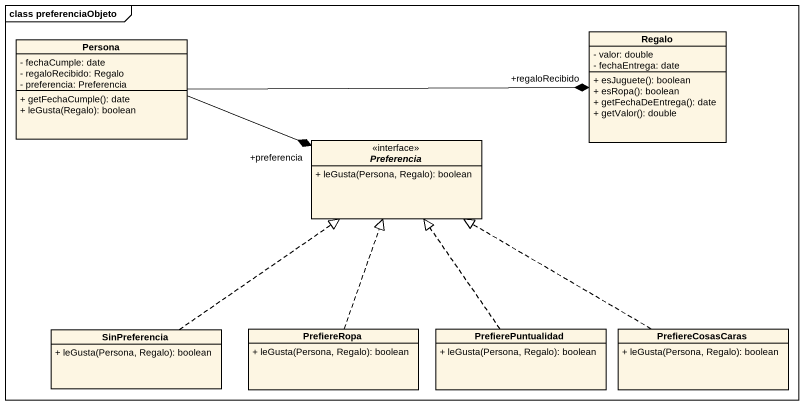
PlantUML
@startuml
mainframe class preferenciaObjeto
hide circle
hide empty members
skinparam classAttributeIconSize 0
class Persona {
  - fechaCumple: date
  - regaloRecibido: Regalo
  - preferencia: Preferencia
  + getFechaCumple(): date
  + leGusta(Regalo): boolean
}
class Regalo {
  - valor: double
  - fechaEntrega: date
  + esJuguete(): boolean
  + esRopa(): boolean
  + getFechaDeEntrega(): date
  + getValor(): double
}
interface Preferencia <<interface>> {
  + leGusta(Persona, Regalo): boolean
}
class SinPreferencia {
  + leGusta(Persona, Regalo): boolean
}
class PrefiereRopa {
  + leGusta(Persona, Regalo): boolean
}
class PrefierePuntualidad {
  + leGusta(Persona, Regalo): boolean
}
class PrefiereCosasCaras {
  + leGusta(Persona, Regalo): boolean
}
Persona -right-* "+regaloRecibido" Regalo
Persona -right-* "+preferencia" Preferencia
SinPreferencia .up.|> Preferencia
PrefiereRopa .up.|> Preferencia
PrefierePuntualidad .up.|> Preferencia
PrefiereCosasCaras .left.|> Preferencia
@enduml
